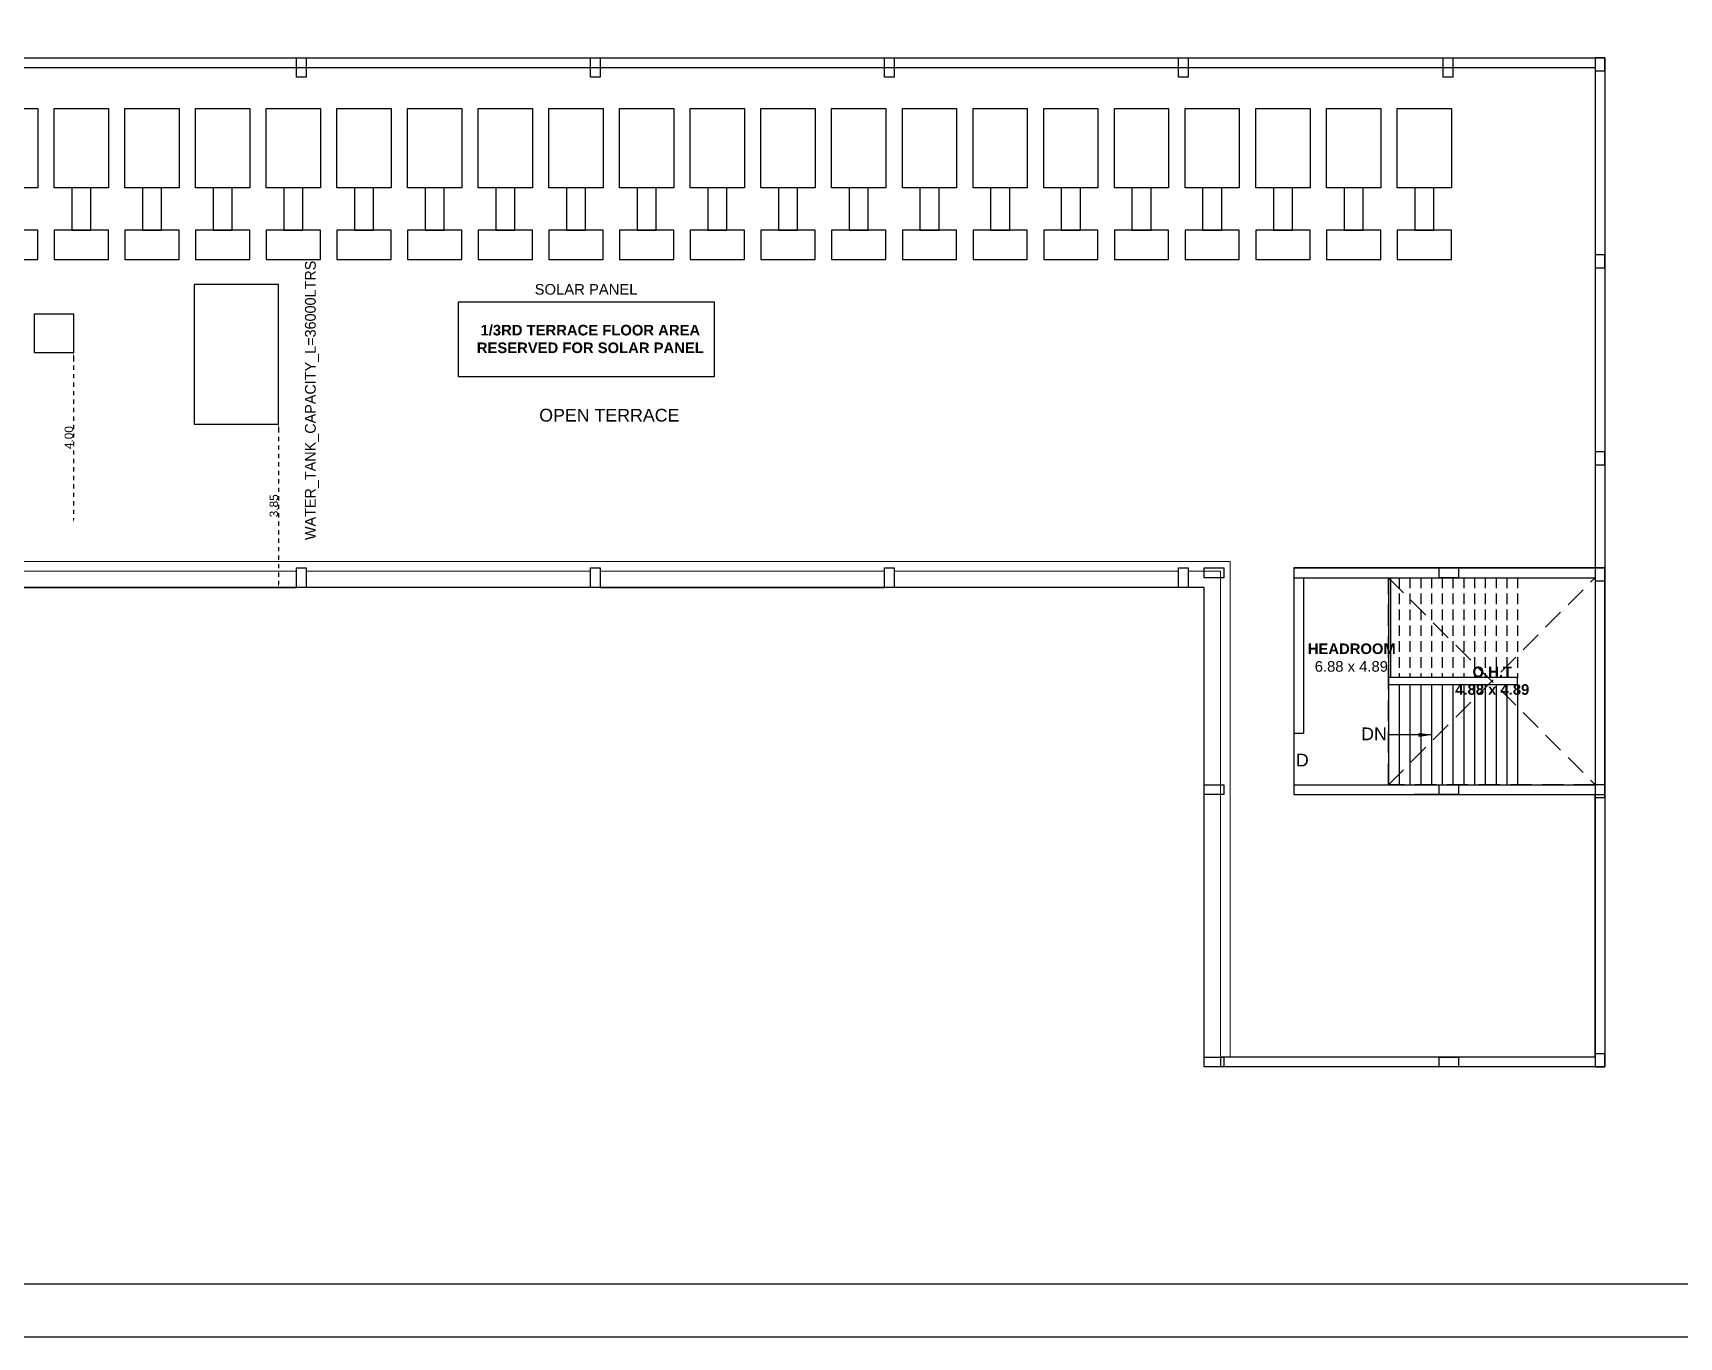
# Model space of a CAD drawing. Header units: metres. Extents: x -1744 to -758, y -4183 to -3914.
# Drawn here: x -820.85 to -782.02, y -4172.82 to -4142.04 of the extents above; entities that cross this region are included whole.
import ezdxf
from ezdxf.enums import TextEntityAlignment as Align

# ---------------------------------------------------------------- set-up
doc = ezdxf.new("R2010")
doc.units = ezdxf.units.M
doc.header["$PDMODE"] = 3
for name, pattern in [('DASHED', [0.75, 0.5, -0.25]), ('DOT2', [0.125, 0, -0.125]), ('HIDDEN', [0.375, 0.25, -0.125])]:
    doc.linetypes.add(name, pattern=pattern)
for name, color, linetype in [('A-STAIR-2', 54, 'Continuous'), ('BLK_1_FLR_4_ROOF_AREA', 54, 'Continuous'), ('BLK_1_ROOF_WATER_TANK_HT', 235, 'Continuous'), ('BLK_1_STAIR_HEADROOM', 1, 'Continuous'), ('BLK_1_TERRACESERVICE_UTILITYDISTANCE', 1, 'Continuous'), ('SOLAR WATER HEATER', 88, 'Continuous'), ('SOLAR_WATER_HEATER', 1, 'Continuous'), ('TEXT', 7, 'Continuous'), ('TEXT @ 1', 7, 'Continuous'), ('TEXT NOTES', 200, 'Continuous'), ('WALL', 7, 'Continuous'), ('WATER_TANK_CALCULATION', 150, 'Continuous'), ('WINDOW', 215, 'Continuous')]:
    doc.layers.add(name, color=color, linetype=linetype)
doc.layers.add('A_---WALLS', color=255, linetype='Continuous', lineweight=30)
doc.styles.add('CORPORATION', font='arial.ttf')
doc.styles.add('ED', font='GOTHIC.TTF')
doc.styles.add('KK', font='arial.ttf', dxfattribs={"width": 0.75})
doc.styles.add('STYLE1', font='arial.ttf')
doc.styles.add('TITLE', font='arialbd.ttf')
doc.dimstyles.new('Dim-outter', dxfattribs={"dimtxt": 1, "dimasz": 1, "dimexe": 0, "dimexo": 0, "dimgap": 1, "dimtad": 1, "dimlfac": -1, "dimzin": 3, "dimdsep": 46, "dimtxsty": 'CORPORATION', "dimblk": 'ARCHTICK', "dimcen": 0.125, "dimclrd": 8, "dimclre": 8, "dimclrt": 256, "dimazin": 0, "dimtfac": 0.5, "dimtix": 1, "dimtmove": 2, "dimatfit": 3, "dimfxl": 0, "dimtolj": 1, "dimtzin": 0, "dimarcsym": 0})

# ---------------------------------------------------------------- blocks, each defined once
blk = doc.blocks.new('_ArchTick')
at = {"color": 0, "linetype": 'ByBlock', "const_width": 0.15}
blk.add_lwpolyline([(-0.5, -0.5), (0.5, 0.5)], dxfattribs=at)
blk = doc.blocks.new('A$C10EB0513')
at = {"layer": 'SOLAR WATER HEATER', "lineweight": -2}
for points in [[(-1.172, 0), (-2.452, 0), (-2.452, -1.872), (-1.172, -1.872)], [(-2.037, -1.872), (-1.587, -1.872), (-1.587, -2.874), (-2.037, -2.874)], [(-1.172, -3.57), (-2.452, -3.57), (-2.452, -2.874), (-1.172, -2.874)]]:
    blk.add_lwpolyline(points, close=True, dxfattribs=at)
blk = doc.blocks.new('*D557')
at = {"layer": 'BLK_1_TERRACESERVICE_UTILITYDISTANCE', "color": 2, "linetype": 'DOT2', "lineweight": -2, "ltscale": 0.05}
blk.add_line((-819.888, -4149.692), (-819.888, -4153.492), dxfattribs=at)
at = {"layer": 'BLK_1_TERRACESERVICE_UTILITYDISTANCE', "color": 2, "ltscale": 0.05}
for points in [[(-819.905, -4149.692), (-819.871, -4149.692), (-819.888, -4149.592)], [(-819.905, -4153.492), (-819.871, -4153.492), (-819.888, -4153.592)]]:
    blk.add_solid(points, dxfattribs=at)
at = {"layer": 'DEFPOINTS', "color": 0, "ltscale": 0.05}
for p in [(-819.888, -4149.592), (-819.888, -4153.592), (-819.888, -4153.592)]:
    blk.add_point(p, dxfattribs=at)
at = {"layer": 'BLK_1_TERRACESERVICE_UTILITYDISTANCE', "color": 2, "ltscale": 0.05, "insert": (-820, -4151.592), "char_height": 0.2, "attachment_point": 5, "rotation": 90, "style": 'CORPORATION'}
blk.add_mtext('\\A1;4.00', dxfattribs=at)
blk = doc.blocks.new('*D560')
at = {"layer": 'BLK_1_TERRACESERVICE_UTILITYDISTANCE', "color": 2, "linetype": 'DOT2', "lineweight": -2, "ltscale": 0.05}
for p, q in [((-816.046, -4151.274), (-815.052, -4151.274)), ((-815.052, -4151.374), (-815.052, -4155.025)), ((-816.046, -4155.125), (-815.052, -4155.125))]:
    blk.add_line(p, q, dxfattribs=at)
at = {"layer": 'BLK_1_TERRACESERVICE_UTILITYDISTANCE', "color": 2, "ltscale": 0.05}
for points in [[(-815.069, -4151.374), (-815.035, -4151.374), (-815.052, -4151.274)], [(-815.069, -4155.025), (-815.035, -4155.025), (-815.052, -4155.125)]]:
    blk.add_solid(points, dxfattribs=at)
at = {"layer": 'DEFPOINTS', "color": 0, "ltscale": 0.05}
for p in [(-816.046, -4151.274), (-816.046, -4155.125), (-815.052, -4155.125)]:
    blk.add_point(p, dxfattribs=at)
at = {"layer": 'BLK_1_TERRACESERVICE_UTILITYDISTANCE', "color": 2, "ltscale": 0.05, "insert": (-815.164, -4153.2), "char_height": 0.2, "attachment_point": 5, "rotation": 90, "style": 'CORPORATION'}
blk.add_mtext('\\A1;3.85', dxfattribs=at)
blk = doc.blocks.new('A$C1C9B1590')
for p, q in [((771.734, 40.334), (821.721, 40.334)), ((771.734, 40.106), (821.493, 40.106)), ((821.493, 40.334), (821.493, 23.18)), ((821.721, 40.334), (821.721, 22.951)), ((814.388, 28.295), (814.388, 28.066)), ((814.388, 28.295), (821.721, 28.295)), ((814.388, 28.066), (821.493, 28.066)), ((814.388, 28.066), (814.388, 23.18)), ((814.617, 28.066), (814.617, 24.401)), ((814.388, 24.401), (814.617, 24.401)), ((814.388, 23.18), (821.493, 23.18)), ((814.388, 23.18), (814.388, 22.951)), ((814.388, 22.951), (821.493, 22.951)), ((817.911, 22.951), (817.222, 22.951)), ((821.721, 22.951), (821.721, 16.525)), ((821.493, 16.753), (812.653, 16.753)), ((812.653, 16.753), (812.653, 16.525)), ((815.168, 16.525), (812.653, 16.525)), ((821.493, 16.525), (815.168, 16.525))]:
    blk.add_line(p, q)
at = {"lineweight": 0}
for p, q in [((812.883, 28.449), (812.883, 16.753)), ((804.957, 28.219), (811.663, 28.219)), ((811.891, 28.219), (812.653, 28.219)), ((812.653, 28.219), (812.653, 16.753))]:
    blk.add_line(p, q, dxfattribs=at)
at = {"color": 251, "linetype": 'DASHED'}
for p, q in [((816.616, 28.066), (821.493, 23.18)), ((816.616, 23.18), (821.493, 28.066))]:
    blk.add_line(p, q, dxfattribs=at)
at = {"color": 1}
blk.add_lwpolyline([(704.169, 97.145), (847.148, 97.145), (847.148, 10.145), (704.169, 10.145)], close=True, dxfattribs=at)
at = {"color": 6, "lineweight": 30}
for points in [[(790.86, 40.334), (791.089, 40.334), (791.089, 39.877), (790.86, 39.877)], [(797.794, 40.334), (798.023, 40.334), (798.023, 39.877), (797.794, 39.877)], [(804.729, 40.334), (804.957, 40.334), (804.957, 39.877), (804.729, 39.877)], [(811.663, 40.334), (811.891, 40.334), (811.891, 39.877), (811.663, 39.877)], [(817.911, 40.334), (818.14, 40.334), (818.14, 39.877), (817.911, 39.877)], [(790.86, 28.295), (791.089, 28.295), (791.089, 27.838), (790.86, 27.838)], [(797.794, 28.295), (798.023, 28.295), (798.023, 27.838), (797.794, 27.838)], [(804.729, 28.295), (804.957, 28.295), (804.957, 27.838), (804.729, 27.838)], [(811.663, 28.295), (811.891, 28.295), (811.891, 27.838), (811.663, 27.838)], [(812.73, 28.295), (812.73, 28.066), (812.272, 28.066), (812.272, 28.295)], [(818.269, 28.295), (818.269, 28.066), (817.812, 28.066), (817.812, 28.295)], [(812.73, 23.18), (812.73, 22.951), (812.272, 22.951), (812.272, 23.18)], [(818.269, 23.18), (818.269, 22.951), (817.812, 22.951), (817.812, 23.18)], [(812.73, 16.753), (812.73, 16.525), (812.272, 16.525), (812.272, 16.753)], [(818.269, 16.753), (818.269, 16.525), (817.812, 16.525), (817.812, 16.753)]]:
    blk.add_lwpolyline(points, close=True, dxfattribs=at)
for points in [[(821.493, 40.03), (821.721, 40.03), (821.721, 40.334), (821.493, 40.334), (821.493, 40.03)], [(821.493, 35.381), (821.721, 35.381), (821.721, 35.686), (821.493, 35.686), (821.493, 35.381)], [(821.493, 30.728), (821.721, 30.728), (821.721, 31.033), (821.493, 31.033), (821.493, 30.728)], [(821.493, 27.99), (821.721, 27.99), (821.721, 28.295), (821.493, 28.295), (821.493, 27.99)], [(821.493, 22.875), (821.721, 22.875), (821.721, 23.18), (821.493, 23.18), (821.493, 22.875)], [(821.493, 16.525), (821.721, 16.525), (821.721, 16.83), (821.493, 16.83), (821.493, 16.525)]]:
    blk.add_lwpolyline(points, dxfattribs=at)
at = {"color": 251, "linetype": 'DASHED'}
blk.add_lwpolyline([(816.616, 28.066), (821.493, 28.066), (821.493, 23.18), (816.616, 23.18)], close=True, dxfattribs=at)
blk.add_lwpolyline([(821.493, 22.951), (821.493, 16.753)], close=True)
at = {"layer": 'A-STAIR-2', "linetype": 'Continuous'}
for p, q in [((816.616, 28.066), (816.616, 25.712)), ((816.666, 28.066), (816.666, 25.712)), ((819.664, 25.712), (816.616, 25.712)), ((816.616, 25.712), (816.616, 25.534)), ((819.664, 25.534), (819.664, 25.712)), ((819.664, 25.534), (816.616, 25.534)), ((816.616, 25.534), (816.616, 23.18)), ((816.87, 25.534), (816.87, 23.18)), ((817.124, 25.534), (817.124, 23.18)), ((817.378, 25.534), (817.378, 23.18)), ((817.632, 25.534), (817.632, 23.18)), ((817.886, 25.534), (817.886, 23.18)), ((818.14, 25.534), (818.14, 23.18)), ((818.394, 25.534), (818.394, 23.18)), ((818.648, 25.534), (818.648, 23.18)), ((818.902, 25.534), (818.902, 23.18)), ((819.156, 25.534), (819.156, 23.18)), ((819.41, 25.534), (819.41, 23.18)), ((819.664, 25.534), (819.664, 23.18))]:
    blk.add_line(p, q, dxfattribs=at)
at = {"layer": 'A-STAIR-2', "linetype": 'HIDDEN'}
for p, q in [((816.87, 28.066), (816.87, 25.712)), ((817.124, 28.066), (817.124, 25.712)), ((817.378, 28.066), (817.378, 25.712)), ((817.632, 28.066), (817.632, 25.712)), ((817.886, 28.066), (817.886, 25.712)), ((818.14, 28.066), (818.14, 25.712)), ((818.394, 28.066), (818.394, 25.712)), ((818.648, 28.066), (818.648, 25.712)), ((818.902, 28.066), (818.902, 25.712)), ((819.156, 28.066), (819.156, 25.712)), ((819.41, 28.066), (819.41, 25.712)), ((819.664, 28.066), (819.664, 25.712))]:
    blk.add_line(p, q, dxfattribs=at)
at = {"layer": 'A_---WALLS'}
blk.add_lwpolyline([(705.419, 95.895), (845.898, 95.895), (845.898, 11.395), (705.419, 11.395)], close=True, dxfattribs=at)
at = {"layer": 'TEXT', "lineweight": 0}
blk.add_line((812.145, 28.219), (812.145, 28.219), dxfattribs=at)
at = {"layer": 'WALL', "lineweight": 0}
for p, q in [((771.734, 28.448), (812.883, 28.449)), ((784.155, 28.218), (790.86, 28.218)), ((791.089, 28.218), (797.794, 28.218)), ((798.023, 28.218), (804.729, 28.219))]:
    blk.add_line(p, q, dxfattribs=at)
at = {"layer": 'WALL'}
for p, q in [((784.155, 27.838), (790.86, 27.838)), ((798.023, 27.838), (804.729, 27.838))]:
    blk.add_line(p, q, dxfattribs=at)
at = {"layer": 'WINDOW'}
blk.add_lwpolyline([(800.714, 34.576), (800.714, 32.806), (794.681, 32.806), (794.681, 34.576)], close=True, dxfattribs=at)
at = {"layer": 'WALL', "xscale": -1}
for p in [(782.302, 39.142), (783.969, 39.142), (785.637, 39.142), (787.304, 39.142), (788.971, 39.142), (790.639, 39.142), (792.306, 39.142), (793.974, 39.142), (795.641, 39.142), (797.308, 39.142), (798.976, 39.142), (800.643, 39.142), (802.31, 39.142), (803.978, 39.142), (805.645, 39.142), (807.312, 39.142), (808.98, 39.142), (810.647, 39.142), (812.315, 39.142), (813.982, 39.142), (815.649, 39.142)]:
    blk.add_blockref('A$C10EB0513', p, dxfattribs=at)
at = {"layer": 'TEXT', "style": 'STYLE1'}
blk.add_text('OPEN TERRACE', height=0.3, dxfattribs=at).set_placement((796.584, 31.751))
at = {"layer": 'TEXT', "insert": (819.066, 25.634), "char_height": 0.25, "width": 6.85278, "attachment_point": 5, "style": 'TITLE'}
blk.add_mtext('\\A1;O.H.T\\P4.88 x 4.89', dxfattribs=at)
at = {"layer": 'TEXT @ 1', "insert": (814.505, 26.514), "char_height": 0.20446, "attachment_point": 1, "style": 'STYLE1'}
blk.add_mtext_dynamic_manual_height_columns('{\\fArial|b1|i0|c0|p34;\\H1.22272x;\\W2.16373; \\W1;HEADROOM\\P\\fArial|b0|i0|c0|p34;\\W3.84387; \\W1;6.88 x 4.89}', width=2.44566, gutter_width=15, heights=[0], dxfattribs=at)
at = {"layer": 'TEXT NOTES', "style": 'KK'}
blk.add_text('SOLAR PANEL', height=0.25, dxfattribs=at).set_placement((797.689, 34.871, 0), align=Align.MIDDLE_CENTER)
for s, p in [('DN', (815.974, 24.231)), ('D', (814.434, 23.613))]:
    blk.add_text(s, height=0.3, dxfattribs=at).set_placement(p)
at = {"layer": 'TEXT NOTES', "insert": (797.789, 33.698), "char_height": 0.25, "attachment_point": 5, "style": 'TITLE'}
blk.add_mtext_dynamic_manual_height_columns('\\A1;1/3RD TERRACE FLOOR AREA RESERVED FOR SOLAR PANEL', width=5.81227, gutter_width=1, heights=[2.409], dxfattribs=at)
at = {"layer": 'WALL', "color": 3}
blk.add_leader([(817.632, 24.357), (816.616, 24.357)], dimstyle='Dim-outter', override={"dimasz": 0.3, "dimtad": 0, "dimfxl": 10, "dimfxlon": 1}, dxfattribs=at)

msp = doc.modelspace()

# ---------------------------------------------------------------- linework, layer by layer
at = {"layer": 'BLK_1_FLR_4_ROOF_AREA', "color": 54}
msp.add_lwpolyline([(-892.50477, -4169.43559), (-892.50477, -4142.62869), (-783.76737, -4142.62869), (-783.76737, -4166.43828), (-793.21617, -4166.43828), (-793.21617, -4155.12549), (-833.75457, -4155.12549), (-833.7542, -4156.19285), (-844.5746, -4156.19285), (-844.57497, -4155.12549), (-883.05597, -4155.12549), (-883.05597, -4169.43559)], close=True, dxfattribs=at)
at = {"layer": 'BLK_1_ROOF_WATER_TANK_HT', "color": 235, "ltscale": 0.05}
msp.add_lwpolyline([(-815.05185, -4151.27409), (-815.05185, -4147.97742), (-817.04106, -4147.97742), (-817.04106, -4151.27409)], close=True, dxfattribs=at)
at = {"layer": 'BLK_1_STAIR_HEADROOM', "color": 1}
msp.add_lwpolyline([(-783.76737, -4154.66829), (-791.10042, -4154.66829), (-791.10042, -4160.01219), (-783.76737, -4160.01219)], close=True, dxfattribs=at)
at = {"layer": 'SOLAR_WATER_HEATER', "color": 1}
msp.add_lwpolyline([(-820.80813, -4149.59201), (-820.80813, -4148.67201), (-819.88813, -4148.67201), (-819.88813, -4149.59201)], close=True, dxfattribs=at)

# ---------------------------------------------------------------- block references
at = {"layer": 'WALL'}
msp.add_blockref('A$C1C9B1590', (-1605.48862, -4182.96317), dxfattribs=at)

# ---------------------------------------------------------------- texts
at = {"layer": 'WATER_TANK_CALCULATION', "color": 150, "linetype": 'ByBlock', "insert": (-814.10389, -4154.00832), "char_height": 0.2537879, "attachment_point": 7, "rotation": 90, "style": 'ED'}
msp.add_mtext_dynamic_manual_height_columns('WATER_TANK_CAPACITY_L=36000LTRS', width=6.8667001, gutter_width=1.26894, heights=[0], dxfattribs=at)

# ---------------------------------------------------------------- dimensions: what is measured, and where the dimension line sits
at = {"layer": 'BLK_1_TERRACESERVICE_UTILITYDISTANCE', "color": 2, "ltscale": 0.05}
for base, p1, p2, angle, picture, middle in [((-819.88813, -4153.59201), (-819.88813, -4149.59201), (-819.88813, -4153.59201), 90, '*D557', (-820.00024, -4151.59201)), ((-815.05185, -4155.12549), (-816.04645, -4151.27409), (-816.04645, -4155.12549), 270, '*D560', (-815.16403, -4153.19979))]:
    dim = msp.add_linear_dim(base=base, p1=p1, p2=p2, angle=angle, dimstyle='Dim-outter', override={"dimtxt": 0.2, "dimasz": 0.1, "dimgap": 0.01, "dimpost": '\\X', "dimsah": 1, "dimclrd": 2, "dimclre": 2, "dimclrt": 2}, dxfattribs=at)
    dim.commit()
    dim.dimension.update_dxf_attribs({"geometry": picture, "text_midpoint": middle})

doc.saveas('drawing.dxf')
